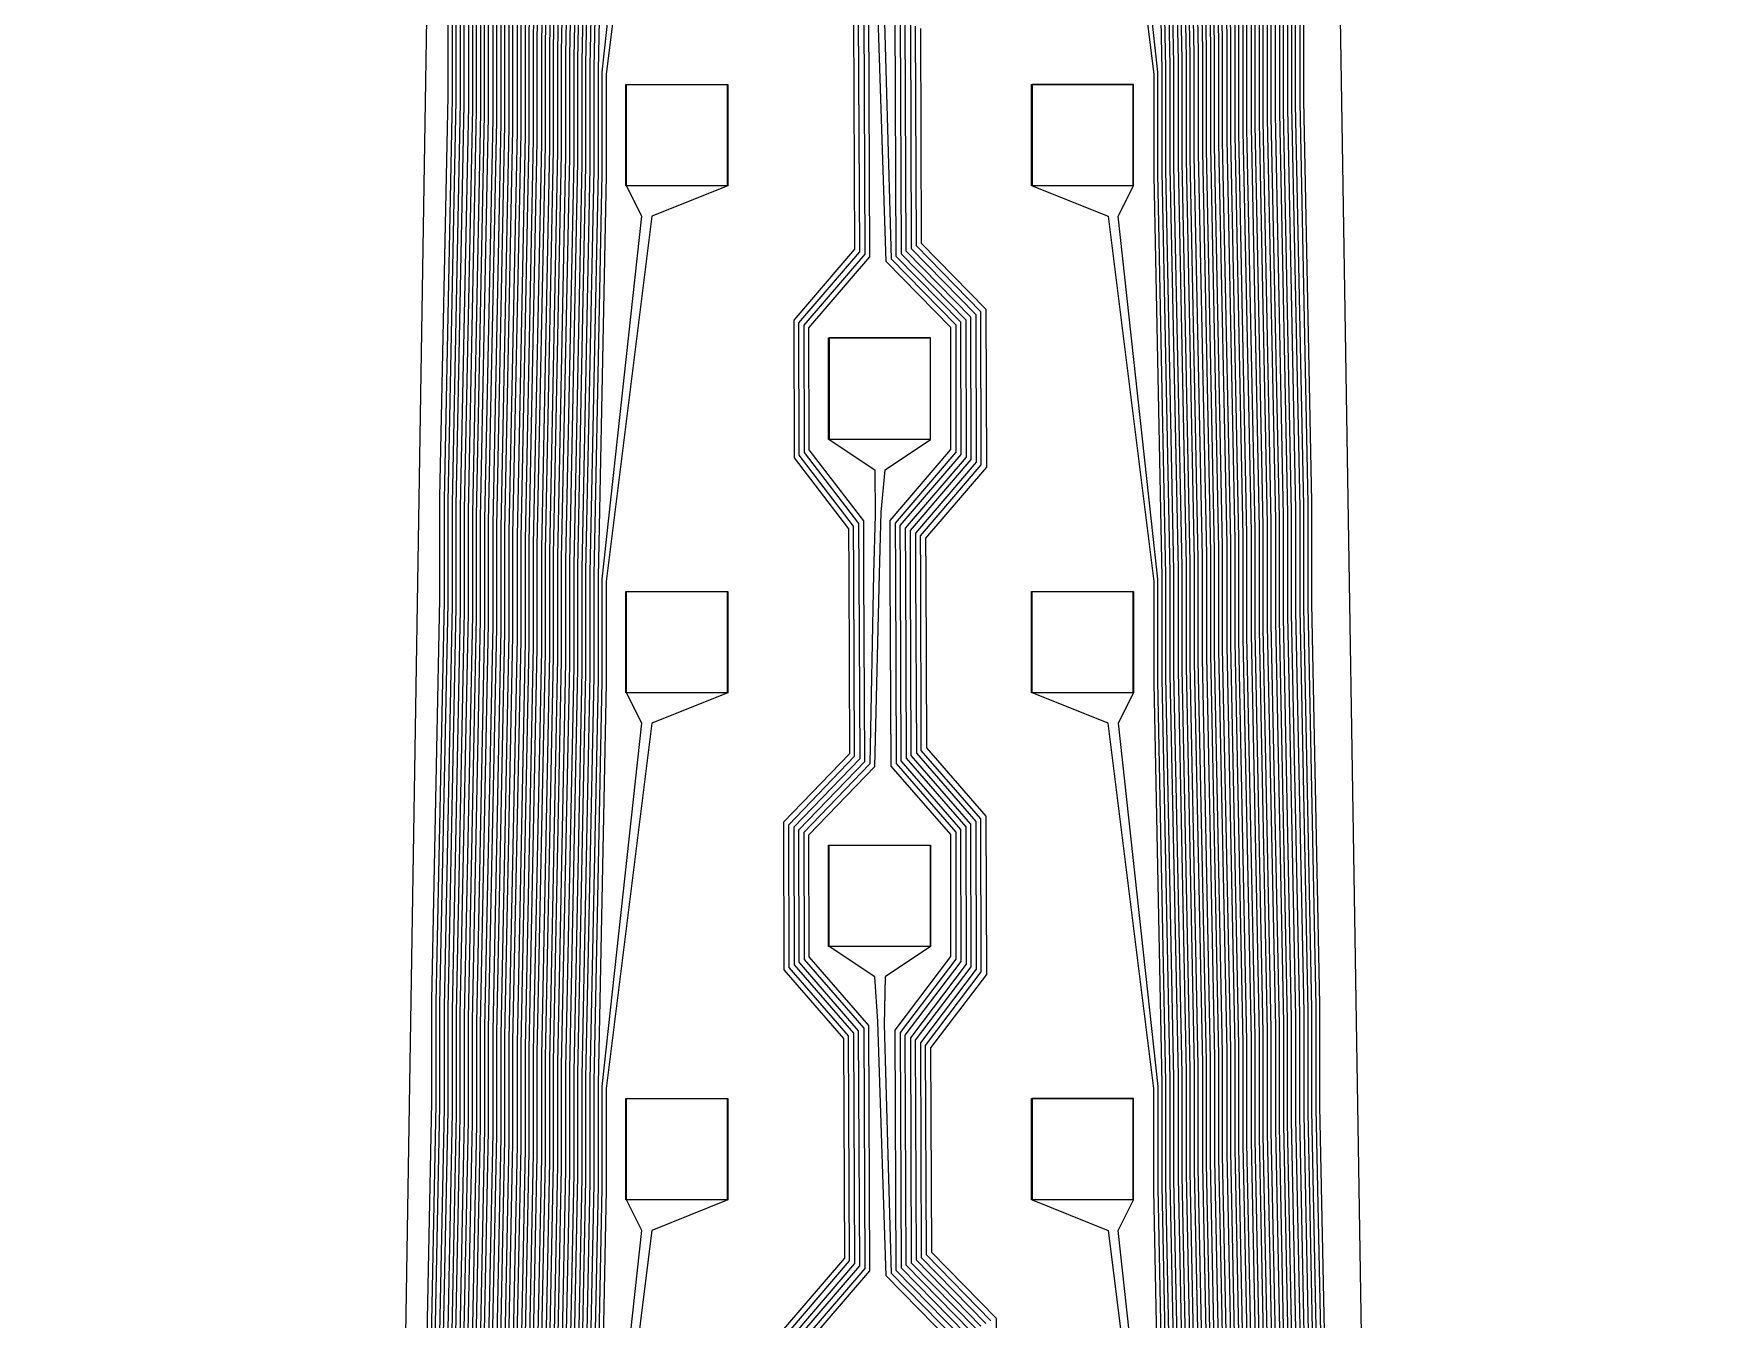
# Model space of a CAD drawing. Header units: inches. Extents: x 106592 to 209533, y 57057 to 74911.
# Drawn here: x 198559.2 to 198726, y 73957 to 74083.8 of the extents above; entities that cross this region are included whole.
import ezdxf

# ---------------------------------------------------------------- set-up
doc = ezdxf.new("R2010")
doc.units = ezdxf.units.IN
doc.header["$MEASUREMENT"] = 0
for name, color, linetype in [('metal', 221, 'Continuous'), ('nitride window', 40, 'Continuous'), ('profile', 140, 'Continuous')]:
    doc.layers.add(name, color=color, linetype=linetype)

msp = doc.modelspace()

# ---------------------------------------------------------------- linework, layer by layer
at = {"layer": 'metal'}
for points in [[(198594.42, 73740.46), (198595.22, 73780.06), (198595.22, 73790.06), (198596.02, 73829.66), (198596.02, 73839.66), (198596.82, 73879.25), (198596.82, 73889.25), (198597.62, 73928.85), (198597.62, 73938.85), (198598.42, 73978.45), (198598.42, 73988.45), (198599.22, 74028.05), (198599.22, 74038.05), (198600.02, 74077.64), (198600.02, 74087.64), (198600.82, 74127.24), (198600.82, 74137.24), (198601.62, 74176.84), (198601.62, 74186.84), (198602.42, 74226.44), (198602.42, 74236.44), (198603.22, 74276.03)], [(198603.62, 74275.83), (198602.82, 74236.23), (198602.82, 74226.23), (198602.02, 74186.64), (198602.02, 74176.64), (198601.22, 74137.04), (198601.22, 74127.04), (198600.42, 74087.44), (198600.42, 74077.44), (198599.62, 74037.84), (198599.62, 74027.84), (198598.82, 73988.25), (198598.82, 73978.25), (198598.02, 73938.65), (198598.02, 73928.65), (198597.22, 73889.05), (198597.22, 73879.05), (198596.42, 73839.45), (198596.42, 73829.45), (198595.62, 73789.86), (198595.62, 73779.86), (198594.82, 73740.26)], [(198595.22, 73740.06), (198596.02, 73779.66), (198596.02, 73789.66), (198596.82, 73829.25), (198596.82, 73839.25), (198597.62, 73878.85), (198597.62, 73888.85), (198598.42, 73928.45), (198598.42, 73938.45), (198599.22, 73978.05), (198599.22, 73988.05), (198600.02, 74027.64), (198600.02, 74037.64), (198600.82, 74077.24), (198600.82, 74087.24), (198601.62, 74126.84), (198601.62, 74136.84), (198602.42, 74176.44), (198602.42, 74186.44), (198603.22, 74226.03), (198603.22, 74236.03), (198604.02, 74275.63)], [(198604.42, 74275.43), (198603.62, 74235.83), (198603.62, 74225.83), (198602.82, 74186.23), (198602.82, 74176.23), (198602.02, 74136.64), (198602.02, 74126.64), (198601.22, 74087.04), (198601.22, 74077.04), (198600.42, 74037.44), (198600.42, 74027.44), (198599.62, 73987.84), (198599.62, 73977.84), (198598.82, 73938.25), (198598.82, 73928.25), (198598.02, 73888.65), (198598.02, 73878.65), (198597.22, 73839.05), (198597.22, 73829.05), (198596.42, 73789.45), (198596.42, 73779.45), (198595.62, 73739.86)], [(198596.02, 73739.66), (198596.82, 73779.25), (198596.82, 73789.25), (198597.62, 73828.85), (198597.62, 73838.85), (198598.42, 73878.45), (198598.42, 73888.45), (198599.22, 73928.05), (198599.22, 73938.05), (198600.02, 73977.64), (198600.02, 73987.64), (198600.82, 74027.24), (198600.82, 74037.24), (198601.62, 74076.84), (198601.62, 74086.84), (198602.42, 74126.44), (198602.42, 74136.44), (198603.22, 74176.03), (198603.22, 74186.03), (198604.02, 74225.63), (198604.02, 74235.63), (198604.82, 74275.23)], [(198605.22, 74275.03), (198604.42, 74235.43), (198604.42, 74225.43), (198603.62, 74185.83), (198603.62, 74175.83), (198602.82, 74136.23), (198602.82, 74126.23), (198602.02, 74086.64), (198602.02, 74076.64), (198601.22, 74037.04), (198601.22, 74027.04), (198600.42, 73987.44), (198600.42, 73977.44), (198599.62, 73937.84), (198599.62, 73927.84), (198598.82, 73888.25), (198598.82, 73878.25), (198598.02, 73838.65), (198598.02, 73828.65), (198597.22, 73789.05), (198597.22, 73779.05), (198596.42, 73739.45)], [(198605.62, 74274.83), (198604.82, 74235.23), (198604.82, 74225.23), (198604.02, 74185.63), (198604.02, 74175.63), (198603.22, 74136.03), (198603.22, 74126.03), (198602.42, 74086.44), (198602.42, 74076.44), (198601.62, 74036.84), (198601.62, 74026.84), (198600.82, 73987.24), (198600.82, 73977.24), (198600.02, 73937.64), (198600.02, 73927.64), (198599.22, 73888.05), (198599.22, 73878.05), (198598.42, 73838.45), (198598.42, 73828.45), (198597.62, 73788.85), (198597.62, 73778.85), (198596.82, 73739.25)], [(198597.22, 73739.05), (198598.02, 73778.65), (198598.02, 73788.65), (198598.82, 73828.25), (198598.82, 73838.25), (198599.62, 73877.84), (198599.62, 73887.84), (198600.42, 73927.44), (198600.42, 73937.44), (198601.22, 73977.04), (198601.22, 73987.04), (198602.02, 74026.64), (198602.02, 74036.64), (198602.82, 74076.23), (198602.82, 74086.23), (198603.62, 74125.83), (198603.62, 74135.83), (198604.42, 74175.43), (198604.42, 74185.43), (198605.22, 74225.03), (198605.22, 74235.03), (198606.02, 74274.62)], [(198606.42, 74274.42), (198605.62, 74234.83), (198605.62, 74224.83), (198604.82, 74185.23), (198604.82, 74175.23), (198604.02, 74135.63), (198604.02, 74125.63), (198603.22, 74086.03), (198603.22, 74076.03), (198602.42, 74036.44), (198602.42, 74026.44), (198601.62, 73986.84), (198601.62, 73976.84), (198600.82, 73937.24), (198600.82, 73927.24), (198600.02, 73887.64), (198600.02, 73877.64), (198599.22, 73838.05), (198599.22, 73828.05), (198598.42, 73788.45), (198598.42, 73778.45), (198597.62, 73738.85)], [(198598.02, 73738.65), (198598.82, 73778.25), (198598.82, 73788.25), (198599.62, 73827.84), (198599.62, 73837.84), (198600.42, 73877.44), (198600.42, 73887.44), (198601.22, 73927.04), (198601.22, 73937.04), (198602.02, 73976.64), (198602.02, 73986.64), (198602.82, 74026.23), (198602.82, 74036.23), (198603.62, 74075.83), (198603.62, 74085.83), (198604.42, 74125.43), (198604.42, 74135.43), (198605.22, 74175.03), (198605.22, 74185.03), (198606.02, 74224.62), (198606.02, 74234.62), (198606.82, 74274.22)], [(198687.22, 73738.65), (198686.42, 73778.25), (198686.42, 73788.25), (198685.62, 73827.84), (198685.62, 73837.84), (198684.82, 73877.44), (198684.82, 73887.44), (198684.02, 73927.04), (198684.02, 73937.04), (198683.22, 73976.64), (198683.22, 73986.64), (198682.42, 74026.23), (198682.42, 74036.23), (198681.62, 74075.83), (198681.62, 74085.83), (198680.82, 74125.43), (198680.82, 74135.43), (198680.02, 74175.03), (198680.02, 74185.03), (198679.22, 74224.62), (198679.22, 74234.62), (198678.42, 74274.22)], [(198678.82, 74274.42), (198679.62, 74234.83), (198679.62, 74224.83), (198680.42, 74185.23), (198680.42, 74175.23), (198681.22, 74135.63), (198681.22, 74125.63), (198682.02, 74086.03), (198682.02, 74076.03), (198682.82, 74036.44), (198682.82, 74026.44), (198683.62, 73986.84), (198683.62, 73976.84), (198684.42, 73937.24), (198684.42, 73927.24), (198685.22, 73887.64), (198685.22, 73877.64), (198686.02, 73838.05), (198686.02, 73828.05), (198686.82, 73788.45), (198686.82, 73778.45), (198687.62, 73738.85)], [(198688.02, 73739.05), (198687.22, 73778.65), (198687.22, 73788.65), (198686.42, 73828.25), (198686.42, 73838.25), (198685.62, 73877.84), (198685.62, 73887.84), (198684.82, 73927.44), (198684.82, 73937.44), (198684.02, 73977.04), (198684.02, 73987.04), (198683.22, 74026.64), (198683.22, 74036.64), (198682.42, 74076.23), (198682.42, 74086.23), (198681.62, 74125.83), (198681.62, 74135.83), (198680.82, 74175.43), (198680.82, 74185.43), (198680.02, 74225.03), (198680.02, 74235.03), (198679.22, 74274.62)], [(198679.62, 74274.83), (198680.42, 74235.23), (198680.42, 74225.23), (198681.22, 74185.63), (198681.22, 74175.63), (198682.02, 74136.03), (198682.02, 74126.03), (198682.82, 74086.44), (198682.82, 74076.44), (198683.62, 74036.84), (198683.62, 74026.84), (198684.42, 73987.24), (198684.42, 73977.24), (198685.22, 73937.64), (198685.22, 73927.64), (198686.02, 73888.05), (198686.02, 73878.05), (198686.82, 73838.45), (198686.82, 73828.45), (198687.62, 73788.85), (198687.62, 73778.85), (198688.42, 73739.25)], [(198680.02, 74275.03), (198680.82, 74235.43), (198680.82, 74225.43), (198681.62, 74185.83), (198681.62, 74175.83), (198682.42, 74136.23), (198682.42, 74126.23), (198683.22, 74086.64), (198683.22, 74076.64), (198684.02, 74037.04), (198684.02, 74027.04), (198684.82, 73987.44), (198684.82, 73977.44), (198685.62, 73937.84), (198685.62, 73927.84), (198686.42, 73888.25), (198686.42, 73878.25), (198687.22, 73838.65), (198687.22, 73828.65), (198688.02, 73789.05), (198688.02, 73779.05), (198688.82, 73739.45)], [(198689.22, 73739.66), (198688.42, 73779.25), (198688.42, 73789.25), (198687.62, 73828.85), (198687.62, 73838.85), (198686.82, 73878.45), (198686.82, 73888.45), (198686.02, 73928.05), (198686.02, 73938.05), (198685.22, 73977.64), (198685.22, 73987.64), (198684.42, 74027.24), (198684.42, 74037.24), (198683.62, 74076.84), (198683.62, 74086.84), (198682.82, 74126.44), (198682.82, 74136.44), (198682.02, 74176.03), (198682.02, 74186.03), (198681.22, 74225.63), (198681.22, 74235.63), (198680.42, 74275.23)], [(198680.82, 74275.43), (198681.62, 74235.83), (198681.62, 74225.83), (198682.42, 74186.23), (198682.42, 74176.23), (198683.22, 74136.64), (198683.22, 74126.64), (198684.02, 74087.04), (198684.02, 74077.04), (198684.82, 74037.44), (198684.82, 74027.44), (198685.62, 73987.84), (198685.62, 73977.84), (198686.42, 73938.25), (198686.42, 73928.25), (198687.22, 73888.65), (198687.22, 73878.65), (198688.02, 73839.05), (198688.02, 73829.05), (198688.82, 73789.45), (198688.82, 73779.45), (198689.62, 73739.86)], [(198690.02, 73740.06), (198689.22, 73779.66), (198689.22, 73789.66), (198688.42, 73829.25), (198688.42, 73839.25), (198687.62, 73878.85), (198687.62, 73888.85), (198686.82, 73928.45), (198686.82, 73938.45), (198686.02, 73978.05), (198686.02, 73988.05), (198685.22, 74027.64), (198685.22, 74037.64), (198684.42, 74077.24), (198684.42, 74087.24), (198683.62, 74126.84), (198683.62, 74136.84), (198682.82, 74176.44), (198682.82, 74186.44), (198682.02, 74226.03), (198682.02, 74236.03), (198681.22, 74275.63)], [(198598.42, 73738.45), (198599.22, 73778.05), (198599.22, 73788.05), (198600.02, 73827.64), (198600.02, 73837.64), (198600.82, 73877.24), (198600.82, 73887.24), (198601.62, 73926.84), (198601.62, 73936.84), (198602.42, 73976.44), (198602.42, 73986.44), (198603.22, 74026.03), (198603.22, 74036.03), (198604.02, 74075.63), (198604.02, 74085.63), (198604.82, 74125.23), (198604.82, 74135.23), (198605.62, 74174.83), (198605.62, 74184.83), (198606.42, 74224.42), (198606.42, 74234.42), (198607.22, 74274.02)], [(198607.62, 74273.82), (198606.82, 74234.22), (198606.82, 74224.22), (198606.02, 74184.62), (198606.02, 74174.62), (198605.22, 74135.03), (198605.22, 74125.03), (198604.42, 74085.43), (198604.42, 74075.43), (198603.62, 74035.83), (198603.62, 74025.83), (198602.82, 73986.23), (198602.82, 73976.23), (198602.02, 73936.64), (198602.02, 73926.64), (198601.22, 73887.04), (198601.22, 73877.04), (198600.42, 73837.44), (198600.42, 73827.44), (198599.62, 73787.84), (198599.62, 73777.84), (198598.82, 73738.25)], [(198599.22, 73738.05), (198600.02, 73777.64), (198600.02, 73787.64), (198600.82, 73827.24), (198600.82, 73837.24), (198601.62, 73876.84), (198601.62, 73886.84), (198602.42, 73926.44), (198602.42, 73936.44), (198603.22, 73976.03), (198603.22, 73986.03), (198604.02, 74025.63), (198604.02, 74035.63), (198604.82, 74075.23), (198604.82, 74085.23), (198605.62, 74124.83), (198605.62, 74134.83), (198606.42, 74174.42), (198606.42, 74184.42), (198607.22, 74224.02), (198607.22, 74234.02), (198608.02, 74273.62)], [(198608.42, 74273.42), (198607.62, 74233.82), (198607.62, 74223.82), (198606.82, 74184.22), (198606.82, 74174.22), (198606.02, 74134.62), (198606.02, 74124.62), (198605.22, 74085.03), (198605.22, 74075.03), (198604.42, 74035.43), (198604.42, 74025.43), (198603.62, 73985.83), (198603.62, 73975.83), (198602.82, 73936.23), (198602.82, 73926.23), (198602.02, 73886.64), (198602.02, 73876.64), (198601.22, 73837.04), (198601.22, 73827.04), (198600.42, 73787.44), (198600.42, 73777.44), (198599.62, 73737.84)], [(198600.02, 73737.64), (198600.82, 73777.24), (198600.82, 73787.24), (198601.62, 73826.84), (198601.62, 73836.84), (198602.42, 73876.44), (198602.42, 73886.44), (198603.22, 73926.03), (198603.22, 73936.03), (198604.02, 73975.63), (198604.02, 73985.63), (198604.82, 74025.23), (198604.82, 74035.23), (198605.62, 74074.83), (198605.62, 74084.83), (198606.42, 74124.42), (198606.42, 74134.42), (198607.22, 74174.02), (198607.22, 74184.02), (198608.02, 74223.62), (198608.02, 74233.62), (198608.82, 74273.22)], [(198609.22, 74273.01), (198608.42, 74233.42), (198608.42, 74223.42), (198607.62, 74183.82), (198607.62, 74173.82), (198606.82, 74134.22), (198606.82, 74124.22), (198606.02, 74084.62), (198606.02, 74074.62), (198605.22, 74035.03), (198605.22, 74025.03), (198604.42, 73985.43), (198604.42, 73975.43), (198603.62, 73935.83), (198603.62, 73925.83), (198602.82, 73886.23), (198602.82, 73876.23), (198602.02, 73836.64), (198602.02, 73826.64), (198601.22, 73787.04), (198601.22, 73777.04), (198600.42, 73737.44)], [(198600.82, 73737.24), (198601.62, 73776.84), (198601.62, 73786.84), (198602.42, 73826.44), (198602.42, 73836.44), (198603.22, 73876.03), (198603.22, 73886.03), (198604.02, 73925.63), (198604.02, 73935.63), (198604.82, 73975.23), (198604.82, 73985.23), (198605.62, 74024.83), (198605.62, 74034.83), (198606.42, 74074.42), (198606.42, 74084.42), (198607.22, 74124.02), (198607.22, 74134.02), (198608.02, 74173.62), (198608.02, 74183.62), (198608.82, 74223.22), (198608.82, 74233.22), (198609.62, 74272.81)], [(198610.02, 74272.61), (198609.22, 74233.01), (198609.22, 74223.01), (198608.42, 74183.42), (198608.42, 74173.42), (198607.62, 74133.82), (198607.62, 74123.82), (198606.82, 74084.22), (198606.82, 74074.22), (198606.02, 74034.62), (198606.02, 74024.62), (198605.22, 73985.03), (198605.22, 73975.03), (198604.42, 73935.43), (198604.42, 73925.43), (198603.62, 73885.83), (198603.62, 73875.83), (198602.82, 73836.23), (198602.82, 73826.23), (198602.02, 73786.64), (198602.02, 73776.64), (198601.22, 73737.04)], [(198675.22, 74272.61), (198676.02, 74233.01), (198676.02, 74223.01), (198676.82, 74183.42), (198676.82, 74173.42), (198677.62, 74133.82), (198677.62, 74123.82), (198678.42, 74084.22), (198678.42, 74074.22), (198679.22, 74034.62), (198679.22, 74024.62), (198680.02, 73985.03), (198680.02, 73975.03), (198680.82, 73935.43), (198680.82, 73925.43), (198681.62, 73885.83), (198681.62, 73875.83), (198682.42, 73836.23), (198682.42, 73826.23), (198683.22, 73786.64), (198683.22, 73776.64), (198684.02, 73737.04)], [(198684.42, 73737.24), (198683.62, 73776.84), (198683.62, 73786.84), (198682.82, 73826.44), (198682.82, 73836.44), (198682.02, 73876.03), (198682.02, 73886.03), (198681.22, 73925.63), (198681.22, 73935.63), (198680.42, 73975.23), (198680.42, 73985.23), (198679.62, 74024.83), (198679.62, 74034.83), (198678.82, 74074.42), (198678.82, 74084.42), (198678.02, 74124.02), (198678.02, 74134.02), (198677.22, 74173.62), (198677.22, 74183.62), (198676.42, 74223.22), (198676.42, 74233.22), (198675.62, 74272.81)], [(198676.02, 74273.01), (198676.82, 74233.42), (198676.82, 74223.42), (198677.62, 74183.82), (198677.62, 74173.82), (198678.42, 74134.22), (198678.42, 74124.22), (198679.22, 74084.62), (198679.22, 74074.62), (198680.02, 74035.03), (198680.02, 74025.03), (198680.82, 73985.43), (198680.82, 73975.43), (198681.62, 73935.83), (198681.62, 73925.83), (198682.42, 73886.23), (198682.42, 73876.23), (198683.22, 73836.64), (198683.22, 73826.64), (198684.02, 73787.04), (198684.02, 73777.04), (198684.82, 73737.44)], [(198685.22, 73737.64), (198684.42, 73777.24), (198684.42, 73787.24), (198683.62, 73826.84), (198683.62, 73836.84), (198682.82, 73876.44), (198682.82, 73886.44), (198682.02, 73926.03), (198682.02, 73936.03), (198681.22, 73975.63), (198681.22, 73985.63), (198680.42, 74025.23), (198680.42, 74035.23), (198679.62, 74074.83), (198679.62, 74084.83), (198678.82, 74124.42), (198678.82, 74134.42), (198678.02, 74174.02), (198678.02, 74184.02), (198677.22, 74223.62), (198677.22, 74233.62), (198676.42, 74273.22)], [(198676.82, 74273.42), (198677.62, 74233.82), (198677.62, 74223.82), (198678.42, 74184.22), (198678.42, 74174.22), (198679.22, 74134.62), (198679.22, 74124.62), (198680.02, 74085.03), (198680.02, 74075.03), (198680.82, 74035.43), (198680.82, 74025.43), (198681.62, 73985.83), (198681.62, 73975.83), (198682.42, 73936.23), (198682.42, 73926.23), (198683.22, 73886.64), (198683.22, 73876.64), (198684.02, 73837.04), (198684.02, 73827.04), (198684.82, 73787.44), (198684.82, 73777.44), (198685.62, 73737.84)], [(198686.02, 73738.05), (198685.22, 73777.64), (198685.22, 73787.64), (198684.42, 73827.24), (198684.42, 73837.24), (198683.62, 73876.84), (198683.62, 73886.84), (198682.82, 73926.44), (198682.82, 73936.44), (198682.02, 73976.03), (198682.02, 73986.03), (198681.22, 74025.63), (198681.22, 74035.63), (198680.42, 74075.23), (198680.42, 74085.23), (198679.62, 74124.83), (198679.62, 74134.83), (198678.82, 74174.42), (198678.82, 74184.42), (198678.02, 74224.02), (198678.02, 74234.02), (198677.22, 74273.62)], [(198677.62, 74273.82), (198678.42, 74234.22), (198678.42, 74224.22), (198679.22, 74184.62), (198679.22, 74174.62), (198680.02, 74135.03), (198680.02, 74125.03), (198680.82, 74085.43), (198680.82, 74075.43), (198681.62, 74035.83), (198681.62, 74025.83), (198682.42, 73986.23), (198682.42, 73976.23), (198683.22, 73936.64), (198683.22, 73926.64), (198684.02, 73887.04), (198684.02, 73877.04), (198684.82, 73837.44), (198684.82, 73827.44), (198685.62, 73787.84), (198685.62, 73777.84), (198686.42, 73738.25)], [(198686.82, 73738.45), (198686.02, 73778.05), (198686.02, 73788.05), (198685.22, 73827.64), (198685.22, 73837.64), (198684.42, 73877.24), (198684.42, 73887.24), (198683.62, 73926.84), (198683.62, 73936.84), (198682.82, 73976.44), (198682.82, 73986.44), (198682.02, 74026.03), (198682.02, 74036.03), (198681.22, 74075.63), (198681.22, 74085.63), (198680.42, 74125.23), (198680.42, 74135.23), (198679.62, 74174.83), (198679.62, 74184.83), (198678.82, 74224.42), (198678.82, 74234.42), (198678.02, 74274.02)], [(198601.62, 73736.84), (198602.42, 73776.44), (198602.42, 73786.44), (198603.22, 73826.03), (198603.22, 73836.03), (198604.02, 73875.63), (198604.02, 73885.63), (198604.82, 73925.23), (198604.82, 73935.23), (198605.62, 73974.83), (198605.62, 73984.83), (198606.42, 74024.42), (198606.42, 74034.42), (198607.22, 74074.02), (198607.22, 74084.02), (198608.02, 74123.62), (198608.02, 74133.62), (198608.82, 74173.22), (198608.82, 74183.22), (198609.62, 74222.81), (198609.62, 74232.81), (198610.42, 74272.41)], [(198610.82, 74272.21), (198610.02, 74232.61), (198610.02, 74222.61), (198609.22, 74183.01), (198609.22, 74173.01), (198608.42, 74133.42), (198608.42, 74123.42), (198607.62, 74083.82), (198607.62, 74073.82), (198606.82, 74034.22), (198606.82, 74024.22), (198606.02, 73984.62), (198606.02, 73974.62), (198605.22, 73935.03), (198605.22, 73925.03), (198604.42, 73885.43), (198604.42, 73875.43), (198603.62, 73835.83), (198603.62, 73825.83), (198602.82, 73786.23), (198602.82, 73776.23), (198602.02, 73736.64)], [(198602.42, 73736.44), (198603.22, 73776.03), (198603.22, 73786.03), (198604.02, 73825.63), (198604.02, 73835.63), (198604.82, 73875.23), (198604.82, 73885.23), (198605.62, 73924.83), (198605.62, 73934.83), (198606.42, 73974.42), (198606.42, 73984.42), (198607.22, 74024.02), (198607.22, 74034.02), (198608.02, 74073.62), (198608.02, 74083.62), (198608.82, 74123.22), (198608.82, 74133.22), (198609.62, 74172.81), (198609.62, 74182.81), (198610.42, 74222.41), (198610.42, 74232.41), (198611.22, 74272.01)], [(198611.62, 74271.81), (198610.82, 74232.21), (198610.82, 74222.21), (198610.02, 74182.61), (198610.02, 74172.61), (198609.22, 74133.01), (198609.22, 74123.01), (198608.42, 74083.42), (198608.42, 74073.42), (198607.62, 74033.82), (198607.62, 74023.82), (198606.82, 73984.22), (198606.82, 73974.22), (198606.02, 73934.62), (198606.02, 73924.62), (198605.22, 73885.03), (198605.22, 73875.03), (198604.42, 73835.43), (198604.42, 73825.43), (198603.62, 73785.83), (198603.62, 73775.83), (198602.82, 73736.23)], [(198603.22, 73736.03), (198604.02, 73775.63), (198604.02, 73785.63), (198604.82, 73825.23), (198604.82, 73835.23), (198605.62, 73874.83), (198605.62, 73884.83), (198606.42, 73924.42), (198606.42, 73934.42), (198607.22, 73974.02), (198607.22, 73984.02), (198608.02, 74023.62), (198608.02, 74033.62), (198608.82, 74073.22), (198608.82, 74083.22), (198609.62, 74122.81), (198609.62, 74132.81), (198610.42, 74172.41), (198610.42, 74182.41), (198611.22, 74222.01), (198611.22, 74232.01), (198612.02, 74271.61)], [(198612.42, 74271.4), (198611.62, 74231.81), (198611.62, 74221.81), (198610.82, 74182.21), (198610.82, 74172.21), (198610.02, 74132.61), (198610.02, 74122.61), (198609.22, 74083.01), (198609.22, 74073.01), (198608.42, 74033.42), (198608.42, 74023.42), (198607.62, 73983.82), (198607.62, 73973.82), (198606.82, 73934.22), (198606.82, 73924.22), (198606.02, 73884.62), (198606.02, 73874.62), (198605.22, 73835.03), (198605.22, 73825.03), (198604.42, 73785.43), (198604.42, 73775.43), (198603.62, 73735.83)], [(198604.02, 73735.63), (198604.82, 73775.23), (198604.82, 73785.23), (198605.62, 73824.83), (198605.62, 73834.83), (198606.42, 73874.42), (198606.42, 73884.42), (198607.22, 73924.02), (198607.22, 73934.02), (198608.02, 73973.62), (198608.02, 73983.62), (198608.82, 74023.22), (198608.82, 74033.22), (198609.62, 74072.81), (198609.62, 74082.81), (198610.42, 74122.41), (198610.42, 74132.41), (198611.22, 74172.01), (198611.22, 74182.01), (198612.02, 74221.61), (198612.02, 74231.61), (198612.82, 74271.2)], [(198613.22, 74271), (198612.42, 74231.4), (198612.42, 74221.4), (198611.62, 74181.81), (198611.62, 74171.81), (198610.82, 74132.21), (198610.82, 74122.21), (198610.02, 74082.61), (198610.02, 74072.61), (198609.22, 74033.01), (198609.22, 74023.01), (198608.42, 73983.42), (198608.42, 73973.42), (198607.62, 73933.82), (198607.62, 73923.82), (198606.82, 73884.22), (198606.82, 73874.22), (198606.02, 73834.62), (198606.02, 73824.62), (198605.22, 73785.03), (198605.22, 73775.03), (198604.42, 73735.43)], [(198672.02, 74271), (198672.82, 74231.4), (198672.82, 74221.4), (198673.62, 74181.81), (198673.62, 74171.81), (198674.42, 74132.21), (198674.42, 74122.21), (198675.22, 74082.61), (198675.22, 74072.61), (198676.02, 74033.01), (198676.02, 74023.01), (198676.82, 73983.42), (198676.82, 73973.42), (198677.62, 73933.82), (198677.62, 73923.82), (198678.42, 73884.22), (198678.42, 73874.22), (198679.22, 73834.62), (198679.22, 73824.62), (198680.02, 73785.03), (198680.02, 73775.03), (198680.82, 73735.43)], [(198681.22, 73735.63), (198680.42, 73775.23), (198680.42, 73785.23), (198679.62, 73824.83), (198679.62, 73834.83), (198678.82, 73874.42), (198678.82, 73884.42), (198678.02, 73924.02), (198678.02, 73934.02), (198677.22, 73973.62), (198677.22, 73983.62), (198676.42, 74023.22), (198676.42, 74033.22), (198675.62, 74072.81), (198675.62, 74082.81), (198674.82, 74122.41), (198674.82, 74132.41), (198674.02, 74172.01), (198674.02, 74182.01), (198673.22, 74221.61), (198673.22, 74231.61), (198672.42, 74271.2)], [(198672.82, 74271.4), (198673.62, 74231.81), (198673.62, 74221.81), (198674.42, 74182.21), (198674.42, 74172.21), (198675.22, 74132.61), (198675.22, 74122.61), (198676.02, 74083.01), (198676.02, 74073.01), (198676.82, 74033.42), (198676.82, 74023.42), (198677.62, 73983.82), (198677.62, 73973.82), (198678.42, 73934.22), (198678.42, 73924.22), (198679.22, 73884.62), (198679.22, 73874.62), (198680.02, 73835.03), (198680.02, 73825.03), (198680.82, 73785.43), (198680.82, 73775.43), (198681.62, 73735.83)], [(198682.02, 73736.03), (198681.22, 73775.63), (198681.22, 73785.63), (198680.42, 73825.23), (198680.42, 73835.23), (198679.62, 73874.83), (198679.62, 73884.83), (198678.82, 73924.42), (198678.82, 73934.42), (198678.02, 73974.02), (198678.02, 73984.02), (198677.22, 74023.62), (198677.22, 74033.62), (198676.42, 74073.22), (198676.42, 74083.22), (198675.62, 74122.81), (198675.62, 74132.81), (198674.82, 74172.41), (198674.82, 74182.41), (198674.02, 74222.01), (198674.02, 74232.01), (198673.22, 74271.61)], [(198673.62, 74271.81), (198674.42, 74232.21), (198674.42, 74222.21), (198675.22, 74182.61), (198675.22, 74172.61), (198676.02, 74133.01), (198676.02, 74123.01), (198676.82, 74083.42), (198676.82, 74073.42), (198677.62, 74033.82), (198677.62, 74023.82), (198678.42, 73984.22), (198678.42, 73974.22), (198679.22, 73934.62), (198679.22, 73924.62), (198680.02, 73885.03), (198680.02, 73875.03), (198680.82, 73835.43), (198680.82, 73825.43), (198681.62, 73785.83), (198681.62, 73775.83), (198682.42, 73736.23)], [(198682.82, 73736.44), (198682.02, 73776.03), (198682.02, 73786.03), (198681.22, 73825.63), (198681.22, 73835.63), (198680.42, 73875.23), (198680.42, 73885.23), (198679.62, 73924.83), (198679.62, 73934.83), (198678.82, 73974.42), (198678.82, 73984.42), (198678.02, 74024.02), (198678.02, 74034.02), (198677.22, 74073.62), (198677.22, 74083.62), (198676.42, 74123.22), (198676.42, 74133.22), (198675.62, 74172.81), (198675.62, 74182.81), (198674.82, 74222.41), (198674.82, 74232.41), (198674.02, 74272.01)], [(198674.42, 74272.21), (198675.22, 74232.61), (198675.22, 74222.61), (198676.02, 74183.01), (198676.02, 74173.01), (198676.82, 74133.42), (198676.82, 74123.42), (198677.62, 74083.82), (198677.62, 74073.82), (198678.42, 74034.22), (198678.42, 74024.22), (198679.22, 73984.62), (198679.22, 73974.62), (198680.02, 73935.03), (198680.02, 73925.03), (198680.82, 73885.43), (198680.82, 73875.43), (198681.62, 73835.83), (198681.62, 73825.83), (198682.42, 73786.23), (198682.42, 73776.23), (198683.22, 73736.64)], [(198683.62, 73736.84), (198682.82, 73776.44), (198682.82, 73786.44), (198682.02, 73826.03), (198682.02, 73836.03), (198681.22, 73875.63), (198681.22, 73885.63), (198680.42, 73925.23), (198680.42, 73935.23), (198679.62, 73974.83), (198679.62, 73984.83), (198678.82, 74024.42), (198678.82, 74034.42), (198678.02, 74074.02), (198678.02, 74084.02), (198677.22, 74123.62), (198677.22, 74133.62), (198676.42, 74173.22), (198676.42, 74183.22), (198675.62, 74222.81), (198675.62, 74232.81), (198674.82, 74272.41)], [(198604.82, 73735.23), (198605.62, 73774.83), (198605.62, 73784.83), (198606.42, 73824.42), (198606.42, 73834.42), (198607.22, 73874.02), (198607.22, 73884.02), (198608.02, 73923.62), (198608.02, 73933.62), (198608.82, 73973.22), (198608.82, 73983.22), (198609.62, 74022.81), (198609.62, 74032.81), (198610.42, 74072.41), (198610.42, 74082.41), (198611.22, 74122.01), (198611.22, 74132.01), (198612.02, 74171.61), (198612.02, 74181.61), (198612.82, 74221.2), (198612.82, 74231.2), (198613.62, 74270.8)], [(198614.02, 74270.6), (198613.22, 74231), (198613.22, 74221), (198612.42, 74181.4), (198612.42, 74171.4), (198611.62, 74131.81), (198611.62, 74121.81), (198610.82, 74082.21), (198610.82, 74072.21), (198610.02, 74032.61), (198610.02, 74022.61), (198609.22, 73983.01), (198609.22, 73973.01), (198608.42, 73933.42), (198608.42, 73923.42), (198607.62, 73883.82), (198607.62, 73873.82), (198606.82, 73834.22), (198606.82, 73824.22), (198606.02, 73784.62), (198606.02, 73774.62), (198605.22, 73735.03)], [(198605.62, 73734.83), (198606.42, 73774.42), (198606.42, 73784.42), (198607.22, 73824.02), (198607.22, 73834.02), (198608.02, 73873.62), (198608.02, 73883.62), (198608.82, 73923.22), (198608.82, 73933.22), (198609.62, 73972.81), (198609.62, 73982.81), (198610.42, 74022.41), (198610.42, 74032.41), (198611.22, 74072.01), (198611.22, 74082.01), (198612.02, 74121.61), (198612.02, 74131.61), (198612.82, 74171.2), (198612.82, 74181.2), (198613.62, 74220.8), (198613.62, 74230.8), (198614.42, 74270.4)], [(198614.82, 74270.2), (198614.02, 74230.6), (198614.02, 74220.6), (198613.22, 74181), (198613.22, 74171), (198612.42, 74131.4), (198612.42, 74121.4), (198611.62, 74081.81), (198611.62, 74071.81), (198610.82, 74032.21), (198610.82, 74022.21), (198610.02, 73982.61), (198610.02, 73972.61), (198609.22, 73933.01), (198609.22, 73923.01), (198608.42, 73883.42), (198608.42, 73873.42), (198607.62, 73833.82), (198607.62, 73823.82), (198606.82, 73784.22), (198606.82, 73774.22), (198606.02, 73734.62)], [(198606.42, 73734.42), (198607.22, 73774.02), (198607.22, 73784.02), (198608.02, 73823.62), (198608.02, 73833.62), (198608.82, 73873.22), (198608.82, 73883.22), (198609.62, 73922.81), (198609.62, 73932.81), (198610.42, 73972.41), (198610.42, 73982.41), (198611.22, 74022.01), (198611.22, 74032.01), (198612.02, 74071.61), (198612.02, 74081.61), (198612.82, 74121.2), (198612.82, 74131.2), (198613.62, 74170.8), (198613.62, 74180.8), (198614.42, 74220.4), (198614.42, 74230.4), (198615.22, 74269.99)], [(198615.62, 74269.79), (198614.82, 74230.2), (198614.82, 74220.2), (198614.02, 74180.6), (198614.02, 74170.6), (198613.22, 74131), (198613.22, 74121), (198612.42, 74081.4), (198612.42, 74071.4), (198611.62, 74031.81), (198611.62, 74021.81), (198610.82, 73982.21), (198610.82, 73972.21), (198610.02, 73932.61), (198610.02, 73922.61), (198609.22, 73883.01), (198609.22, 73873.01), (198608.42, 73833.42), (198608.42, 73823.42), (198607.62, 73783.82), (198607.62, 73773.82), (198606.82, 73734.22)], [(198669.62, 74269.79), (198670.42, 74230.2), (198670.42, 74220.2), (198671.22, 74180.6), (198671.22, 74170.6), (198672.02, 74131), (198672.02, 74121), (198672.82, 74081.4), (198672.82, 74071.4), (198673.62, 74031.81), (198673.62, 74021.81), (198674.42, 73982.21), (198674.42, 73972.21), (198675.22, 73932.61), (198675.22, 73922.61), (198676.02, 73883.01), (198676.02, 73873.01), (198676.82, 73833.42), (198676.82, 73823.42), (198677.62, 73783.82), (198677.62, 73773.82), (198678.42, 73734.22)], [(198678.82, 73734.42), (198678.02, 73774.02), (198678.02, 73784.02), (198677.22, 73823.62), (198677.22, 73833.62), (198676.42, 73873.22), (198676.42, 73883.22), (198675.62, 73922.81), (198675.62, 73932.81), (198674.82, 73972.41), (198674.82, 73982.41), (198674.02, 74022.01), (198674.02, 74032.01), (198673.22, 74071.61), (198673.22, 74081.61), (198672.42, 74121.2), (198672.42, 74131.2), (198671.62, 74170.8), (198671.62, 74180.8), (198670.82, 74220.4), (198670.82, 74230.4), (198670.02, 74269.99)], [(198679.22, 73734.62), (198678.42, 73774.22), (198678.42, 73784.22), (198677.62, 73823.82), (198677.62, 73833.82), (198676.82, 73873.42), (198676.82, 73883.42), (198676.02, 73923.01), (198676.02, 73933.01), (198675.22, 73972.61), (198675.22, 73982.61), (198674.42, 74022.21), (198674.42, 74032.21), (198673.62, 74071.81), (198673.62, 74081.81), (198672.82, 74121.4), (198672.82, 74131.4), (198672.02, 74171), (198672.02, 74181), (198671.22, 74220.6), (198671.22, 74230.6), (198670.42, 74270.2)], [(198670.82, 74270.4), (198671.62, 74230.8), (198671.62, 74220.8), (198672.42, 74181.2), (198672.42, 74171.2), (198673.22, 74131.61), (198673.22, 74121.61), (198674.02, 74082.01), (198674.02, 74072.01), (198674.82, 74032.41), (198674.82, 74022.41), (198675.62, 73982.81), (198675.62, 73972.81), (198676.42, 73933.22), (198676.42, 73923.22), (198677.22, 73883.62), (198677.22, 73873.62), (198678.02, 73834.02), (198678.02, 73824.02), (198678.82, 73784.42), (198678.82, 73774.42), (198679.62, 73734.83)], [(198671.22, 74270.6), (198672.02, 74231), (198672.02, 74221), (198672.82, 74181.4), (198672.82, 74171.4), (198673.62, 74131.81), (198673.62, 74121.81), (198674.42, 74082.21), (198674.42, 74072.21), (198675.22, 74032.61), (198675.22, 74022.61), (198676.02, 73983.01), (198676.02, 73973.01), (198676.82, 73933.42), (198676.82, 73923.42), (198677.62, 73883.82), (198677.62, 73873.82), (198678.42, 73834.22), (198678.42, 73824.22), (198679.22, 73784.62), (198679.22, 73774.62), (198680.02, 73735.03)], [(198680.42, 73735.23), (198679.62, 73774.83), (198679.62, 73784.83), (198678.82, 73824.42), (198678.82, 73834.42), (198678.02, 73874.02), (198678.02, 73884.02), (198677.22, 73923.62), (198677.22, 73933.62), (198676.42, 73973.22), (198676.42, 73983.22), (198675.62, 74022.81), (198675.62, 74032.81), (198674.82, 74072.41), (198674.82, 74082.41), (198674.02, 74122.01), (198674.02, 74132.01), (198673.22, 74171.61), (198673.22, 74181.61), (198672.42, 74221.2), (198672.42, 74231.2), (198671.62, 74270.8)], [(198607.22, 73734.02), (198608.02, 73773.62), (198608.02, 73783.62), (198608.82, 73823.22), (198608.82, 73833.22), (198609.62, 73872.81), (198609.62, 73882.81), (198610.42, 73922.41), (198610.42, 73932.41), (198611.22, 73972.01), (198611.22, 73982.01), (198612.02, 74021.61), (198612.02, 74031.61), (198612.82, 74071.2), (198612.82, 74081.2), (198613.62, 74120.8), (198613.62, 74130.8), (198614.42, 74170.4), (198614.42, 74180.4), (198615.22, 74219.99), (198615.22, 74229.99), (198619.12, 74265.79)], [(198620.12, 74265.79), (198615.62, 74229.79), (198615.62, 74219.79), (198614.82, 74180.2), (198614.82, 74170.2), (198614.02, 74130.6), (198614.02, 74120.6), (198613.22, 74081), (198613.22, 74071), (198612.42, 74031.4), (198612.42, 74021.4), (198611.62, 73981.81), (198611.62, 73971.81), (198610.82, 73932.21), (198610.82, 73922.21), (198610.02, 73882.61), (198610.02, 73872.61), (198609.22, 73833.01), (198609.22, 73823.01), (198608.42, 73783.42), (198608.42, 73773.42), (198607.62, 73733.82)], [(198665.12, 74265.79), (198669.62, 74229.79), (198669.62, 74219.79), (198670.42, 74180.2), (198670.42, 74170.2), (198671.22, 74130.6), (198671.22, 74120.6), (198672.02, 74081), (198672.02, 74071), (198672.82, 74031.4), (198672.82, 74021.4), (198673.62, 73981.81), (198673.62, 73971.81), (198674.42, 73932.21), (198674.42, 73922.21), (198675.22, 73882.61), (198675.22, 73872.61), (198676.02, 73833.01), (198676.02, 73823.01), (198676.82, 73783.42), (198676.82, 73773.42), (198677.62, 73733.82)], [(198678.02, 73734.02), (198677.22, 73773.62), (198677.22, 73783.62), (198676.42, 73823.22), (198676.42, 73833.22), (198675.62, 73872.81), (198675.62, 73882.81), (198674.82, 73922.41), (198674.82, 73932.41), (198674.02, 73972.01), (198674.02, 73982.01), (198673.22, 74021.61), (198673.22, 74031.61), (198672.42, 74071.2), (198672.42, 74081.2), (198671.62, 74120.8), (198671.62, 74130.8), (198670.82, 74170.4), (198670.82, 74180.4), (198670.02, 74219.99), (198670.02, 74229.99), (198666.12, 74265.79)], [(198608.02, 73733.62), (198608.82, 73773.22), (198608.82, 73783.22), (198609.62, 73822.81), (198609.62, 73832.81), (198610.42, 73872.41), (198610.42, 73882.41), (198611.22, 73922.01), (198611.22, 73932.01), (198612.02, 73971.61), (198612.02, 73981.61), (198612.82, 74021.2), (198612.82, 74031.2), (198613.62, 74070.8), (198613.62, 74080.8), (198614.42, 74120.4)], [(198614.82, 74120.2), (198614.02, 74080.6), (198614.02, 74070.6), (198613.22, 74031), (198613.22, 74021), (198612.42, 73981.4), (198612.42, 73971.4), (198611.62, 73931.81), (198611.62, 73921.81), (198610.82, 73882.21), (198610.82, 73872.21), (198610.02, 73832.61), (198610.02, 73822.61), (198609.22, 73783.01), (198609.22, 73773.01), (198608.42, 73733.42)], [(198608.82, 73733.22), (198609.62, 73772.81), (198609.62, 73782.81), (198610.42, 73822.41), (198610.42, 73832.41), (198611.22, 73872.01), (198611.22, 73882.01), (198612.02, 73921.61), (198612.02, 73931.61), (198612.82, 73971.2), (198612.82, 73981.2), (198613.62, 74020.8), (198613.62, 74030.8), (198614.42, 74070.4), (198614.42, 74080.4), (198615.22, 74119.99)], [(198615.62, 74119.79), (198614.82, 74080.2), (198614.82, 74070.2), (198614.02, 74030.6), (198614.02, 74020.6), (198613.22, 73981), (198613.22, 73971), (198612.42, 73931.4), (198612.42, 73921.4), (198611.62, 73881.81), (198611.62, 73871.81), (198610.82, 73832.21), (198610.82, 73822.21), (198610.02, 73782.61), (198610.02, 73772.61), (198609.22, 73733.01)], [(198669.62, 74119.79), (198670.42, 74080.2), (198670.42, 74070.2), (198671.22, 74030.6), (198671.22, 74020.6), (198672.02, 73981), (198672.02, 73971), (198672.82, 73931.4), (198672.82, 73921.4), (198673.62, 73881.81), (198673.62, 73871.81), (198674.42, 73832.21), (198674.42, 73822.21), (198675.22, 73782.61), (198675.22, 73772.61), (198676.02, 73733.01)], [(198676.42, 73733.22), (198675.62, 73772.81), (198675.62, 73782.81), (198674.82, 73822.41), (198674.82, 73832.41), (198674.02, 73872.01), (198674.02, 73882.01), (198673.22, 73921.61), (198673.22, 73931.61), (198672.42, 73971.2), (198672.42, 73981.2), (198671.62, 74020.8), (198671.62, 74030.8), (198670.82, 74070.4), (198670.82, 74080.4), (198670.02, 74119.99)], [(198670.42, 74120.2), (198671.22, 74080.6), (198671.22, 74070.6), (198672.02, 74031), (198672.02, 74021), (198672.82, 73981.4), (198672.82, 73971.4), (198673.62, 73931.81), (198673.62, 73921.81), (198674.42, 73882.21), (198674.42, 73872.21), (198675.22, 73832.61), (198675.22, 73822.61), (198676.02, 73783.01), (198676.02, 73773.01), (198676.82, 73733.42)], [(198677.22, 73733.62), (198676.42, 73773.22), (198676.42, 73783.22), (198675.62, 73822.81), (198675.62, 73832.81), (198674.82, 73872.41), (198674.82, 73882.41), (198674.02, 73922.01), (198674.02, 73932.01), (198673.22, 73971.61), (198673.22, 73981.61), (198672.42, 74021.2), (198672.42, 74031.2), (198671.62, 74070.8), (198671.62, 74080.8), (198670.82, 74120.4)], [(198609.62, 73732.81), (198610.42, 73772.41), (198610.42, 73782.41), (198611.22, 73822.01), (198611.22, 73832.01), (198612.02, 73871.61), (198612.02, 73881.61), (198612.82, 73921.2), (198612.82, 73931.2), (198613.62, 73970.8), (198613.62, 73980.8), (198614.42, 74020.4), (198614.42, 74030.4), (198615.22, 74069.99), (198615.22, 74079.99), (198619.12, 74115.79)], [(198620.12, 74115.79), (198615.62, 74079.79), (198615.62, 74069.79), (198614.82, 74030.2), (198614.82, 74020.2), (198614.02, 73980.6), (198614.02, 73970.6), (198613.22, 73931), (198613.22, 73921), (198612.42, 73881.4), (198612.42, 73871.4), (198611.62, 73831.81), (198611.62, 73821.81), (198610.82, 73782.21), (198610.82, 73772.21), (198610.02, 73732.61)], [(198665.12, 74115.79), (198669.62, 74079.79), (198669.62, 74069.79), (198670.42, 74030.2), (198670.42, 74020.2), (198671.22, 73980.6), (198671.22, 73970.6), (198672.02, 73931), (198672.02, 73921), (198672.82, 73881.4), (198672.82, 73871.4), (198673.62, 73831.81), (198673.62, 73821.81), (198674.42, 73782.21), (198674.42, 73772.21), (198675.22, 73732.61)], [(198675.62, 73732.81), (198674.82, 73772.41), (198674.82, 73782.41), (198674.02, 73822.01), (198674.02, 73832.01), (198673.22, 73871.61), (198673.22, 73881.61), (198672.42, 73921.2), (198672.42, 73931.2), (198671.62, 73970.8), (198671.62, 73980.8), (198670.82, 74020.4), (198670.82, 74030.4), (198670.02, 74069.99), (198670.02, 74079.99), (198666.12, 74115.79)], [(198641.02, 74085.74), (198641.12, 74062.04), (198635.12, 74055.04), (198635.14, 74042.5), (198640.52, 74035.48), (198640.54, 74030.54), (198640.62, 74012.29), (198634.12, 74005.54), (198634.15, 73991.98), (198640.02, 73985.23), (198640.12, 73962.54), (198634.12, 73955.54)], [(198634.62, 73955.29), (198640.62, 73962.29), (198640.52, 73985.48), (198634.64, 73992.24), (198634.62, 74005.29), (198641.12, 74012.04), (198641.04, 74030.54), (198641.02, 74035.74), (198635.64, 74042.76), (198635.62, 74054.79), (198641.62, 74061.79), (198641.51, 74086)], [(198650.6, 73955.33), (198644.22, 73961.83), (198644.12, 73985.54), (198649.6, 73992.79), (198649.6, 74004.82), (198643.73, 74011.58), (198643.64, 74030.54), (198643.62, 74035.79), (198649.6, 74042.79), (198649.6, 74054.82), (198643.23, 74061.32), (198642.42, 74086.39)], [(198643.02, 74086.09), (198643.73, 74061.58), (198650.1, 74055.07), (198650.12, 74042.54), (198644.12, 74035.54), (198644.14, 74030.54), (198644.22, 74011.83), (198650.1, 74005.07), (198650.12, 73992.54), (198644.62, 73985.29), (198644.72, 73962.09), (198651.09, 73955.59)], [(198640.02, 74085.23), (198640.12, 74062.54), (198634.12, 74055.54), (198634.15, 74041.98), (198639.53, 74034.97), (198639.55, 74030.54), (198639.62, 74012.79), (198633.12, 74006.04), (198633.15, 73991.47), (198639.03, 73984.71), (198639.12, 73963.04), (198633.12, 73956.04)], [(198633.62, 73955.79), (198639.62, 73962.79), (198639.53, 73984.97), (198633.65, 73991.73), (198633.62, 74005.79), (198640.12, 74012.54), (198640.04, 74030.54), (198640.02, 74035.23), (198634.64, 74042.24), (198634.62, 74055.29), (198640.62, 74062.29), (198640.52, 74085.48)], [(198651.59, 73955.85), (198645.22, 73962.35), (198645.12, 73985.04), (198650.62, 73992.29), (198650.6, 74005.33), (198644.72, 74012.09), (198644.64, 74030.54), (198644.62, 74035.29), (198650.62, 74042.29), (198650.6, 74055.33), (198644.22, 74061.83), (198644.12, 74085.54)], [(198644.62, 74085.29), (198644.72, 74062.09), (198651.09, 74055.59), (198651.12, 74042.04), (198645.12, 74035.04), (198645.14, 74030.54), (198645.22, 74012.35), (198651.09, 74005.59), (198651.12, 73992.04), (198645.62, 73984.79), (198645.71, 73962.61), (198652.09, 73956.11)], [(198652.58, 73956.36), (198646.21, 73962.86), (198646.12, 73984.54), (198651.62, 73991.79), (198651.59, 74005.85), (198645.71, 74012.61), (198645.64, 74030.54), (198645.62, 74034.79), (198651.62, 74041.79), (198651.59, 74055.85), (198645.22, 74062.35), (198645.12, 74085.04)], [(198645.62, 74084.79), (198645.71, 74062.61), (198652.09, 74056.11), (198652.12, 74041.54), (198646.12, 74034.54), (198646.14, 74030.54), (198646.21, 74012.86), (198652.09, 74006.11), (198652.12, 73991.54), (198646.62, 73984.29), (198646.7, 73963.12), (198653.08, 73956.62)], [(198653.57, 73956.88), (198647.2, 73963.38), (198647.12, 73984.04), (198652.62, 73991.29), (198652.58, 74006.36), (198646.7, 74013.12), (198646.64, 74030.54), (198646.62, 74034.29), (198652.62, 74041.29), (198652.58, 74056.36), (198646.21, 74062.86), (198646.12, 74084.54)], [(198646.62, 74084.29), (198646.7, 74063.12), (198653.08, 74056.62), (198653.12, 74041.04), (198647.12, 74034.04), (198647.13, 74030.54), (198647.2, 74013.38), (198653.08, 74006.62), (198653.12, 73991.04), (198647.62, 73983.79), (198647.7, 73963.64), (198654.07, 73957.14), (198654.12, 73940.54)], [(198613.62, 73930.8), (198614.42, 73970.4), (198614.42, 73980.4), (198615.22, 74019.99), (198615.22, 74029.99), (198619.12, 74065.79), (198617.62, 74068.79), (198617.62, 74078.79), (198627.62, 74078.79), (198627.62, 74068.79), (198620.12, 74065.79), (198615.62, 74029.79), (198615.62, 74019.79), (198614.82, 73980.2), (198614.82, 73970.2), (198614.02, 73930.6)], [(198671.62, 73930.8), (198670.82, 73970.4), (198670.82, 73980.4), (198670.02, 74019.99), (198670.02, 74029.99), (198666.12, 74065.79), (198667.62, 74068.79), (198667.62, 74078.79), (198657.62, 74078.79), (198657.62, 74068.79), (198665.12, 74065.79), (198669.62, 74029.79), (198669.62, 74019.79), (198670.42, 73980.2), (198670.42, 73970.2), (198671.22, 73930.6)], [(198635.62, 73954.79), (198641.62, 73961.79), (198641.51, 73986), (198635.64, 73992.76), (198635.62, 74004.79), (198642.12, 74011.54), (198642.56, 74030.54), (198642.73, 74036.62), (198643.12, 74040.79), (198647.62, 74043.79), (198647.62, 74053.79), (198637.62, 74053.79), (198637.62, 74043.79), (198642.12, 74040.79), (198642.14, 74036.31), (198641.99, 74030.54), (198641.62, 74011.79), (198635.12, 74005.04), (198635.14, 73992.5), (198641.02, 73985.74), (198641.12, 73962.04), (198635.12, 73955.04)], [(198614.42, 73930.4), (198615.22, 73969.99), (198615.22, 73979.99), (198619.12, 74015.79), (198617.62, 74018.79), (198617.62, 74028.79), (198627.62, 74028.79), (198627.62, 74018.79), (198620.12, 74015.79), (198615.62, 73979.79), (198615.62, 73969.79), (198614.82, 73930.2)], [(198670.42, 73930.2), (198669.62, 73969.79), (198669.62, 73979.79), (198665.12, 74015.79), (198657.62, 74018.79), (198657.62, 74028.79), (198667.62, 74028.79), (198667.62, 74018.79), (198666.12, 74015.79), (198670.02, 73979.99), (198670.02, 73969.99), (198670.82, 73930.4)], [(198649.6, 73954.82), (198643.23, 73961.32), (198642.42, 73986.39), (198642.12, 73990.79), (198637.62, 73993.79), (198637.62, 74003.79), (198647.62, 74003.79), (198647.62, 73993.79), (198643.12, 73990.79), (198643.02, 73986.09), (198643.73, 73961.58), (198650.1, 73955.07)], [(198612.02, 73731.61), (198612.82, 73771.2), (198612.82, 73781.2), (198613.62, 73820.8), (198613.62, 73830.8), (198614.42, 73870.4), (198614.42, 73880.4), (198615.22, 73919.99), (198615.22, 73929.99), (198619.12, 73965.79), (198617.62, 73968.79), (198617.62, 73978.79), (198627.62, 73978.79), (198627.62, 73968.79), (198620.12, 73965.79), (198615.62, 73929.79), (198615.62, 73919.79), (198614.82, 73880.2), (198614.82, 73870.2), (198614.02, 73830.6), (198614.02, 73820.6), (198613.22, 73781), (198613.22, 73771), (198612.42, 73731.4)], [(198673.22, 73731.61), (198672.42, 73771.2), (198672.42, 73781.2), (198671.62, 73820.8), (198671.62, 73830.8), (198670.82, 73870.4), (198670.82, 73880.4), (198670.02, 73919.99), (198670.02, 73929.99), (198666.12, 73965.79), (198667.62, 73968.79), (198667.62, 73978.79), (198657.62, 73978.79), (198657.62, 73968.79), (198665.12, 73965.79), (198669.62, 73929.79), (198669.62, 73919.79), (198670.42, 73880.2), (198670.42, 73870.2), (198671.22, 73830.6), (198671.22, 73820.6), (198672.02, 73781), (198672.02, 73771), (198672.82, 73731.4)]]:
    msp.add_lwpolyline(points, dxfattribs=at)
at = {"layer": 'nitride window'}
for points in [[(198617.56, 74068.79), (198617.56, 74078.79), (198627.56, 74078.79), (198627.56, 74068.79)], [(198657.56, 74068.79), (198657.56, 74078.79), (198667.56, 74078.79), (198667.56, 74068.79)], [(198637.56, 74043.79), (198637.56, 74053.79), (198647.56, 74053.79), (198647.56, 74043.79)], [(198617.56, 74018.79), (198617.56, 74028.79), (198627.56, 74028.79), (198627.56, 74018.79)], [(198657.56, 74018.79), (198657.56, 74028.79), (198667.56, 74028.79), (198667.56, 74018.79)], [(198637.56, 73993.79), (198637.56, 74003.79), (198647.56, 74003.79), (198647.56, 73993.79)], [(198617.56, 73968.79), (198617.56, 73978.79), (198627.56, 73978.79), (198627.56, 73968.79)], [(198657.56, 73968.79), (198657.56, 73978.79), (198667.56, 73978.79), (198667.56, 73968.79)]]:
    msp.add_lwpolyline(points, close=True, dxfattribs=at)
at = {"layer": 'profile'}
msp.add_lwpolyline([(198559.19, 68431.39), (198559.16, 71803.08), (198576.16, 72718.11), (198600.16, 74226.03), (198600.16, 74226.03), (198610.36, 74730.4), (198617.56, 74778.79), (198642.59, 74911.39), (198667.56, 74778.79), (198674.76, 74730.4), (198685.76, 74226.44), (198709.76, 72718.31), (198725.96, 71803.08), (198725.99, 68431.39)], dxfattribs=at)

doc.saveas('drawing.dxf')
